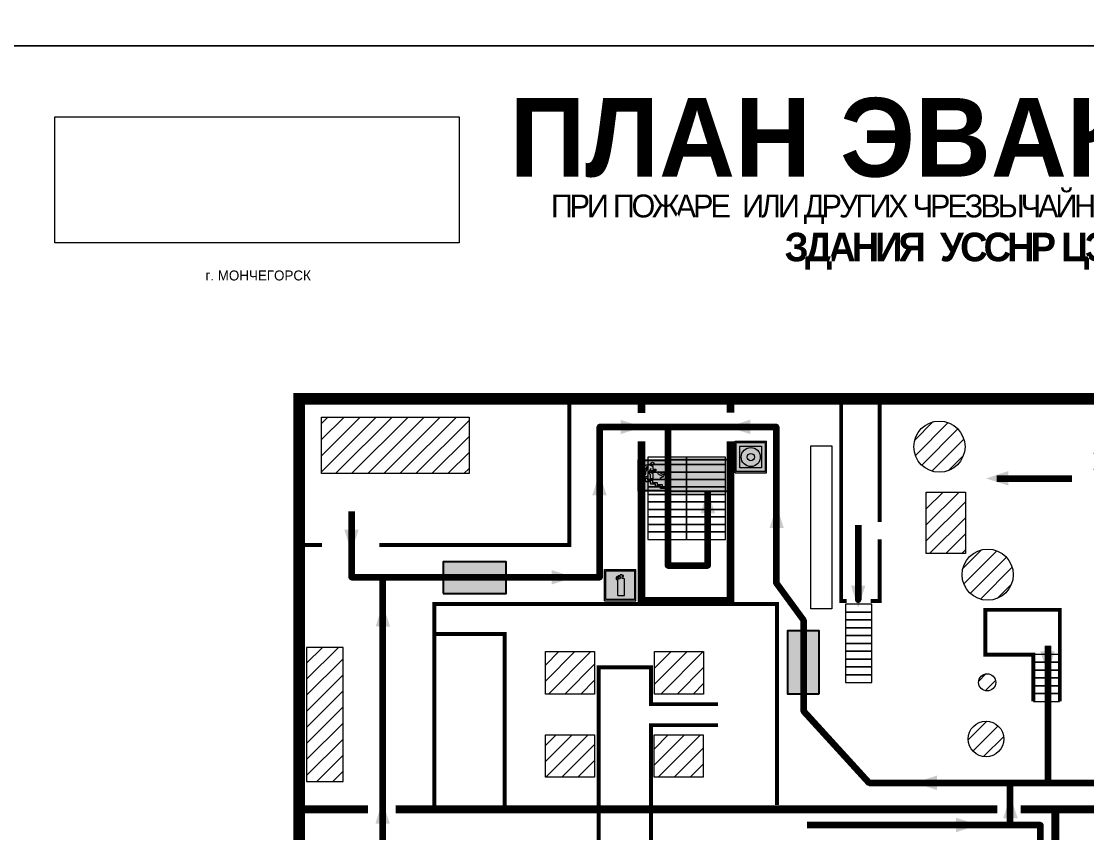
# Model space of a CAD drawing. Header units: millimetres. Extents: x 13810 to 67229, y 12374 to 21950.
# Drawn here: x 21737.1 to 22035.2, y 14327.3 to 14554.2 of the extents above; entities that cross this region are included whole.
import ezdxf

# ---------------------------------------------------------------- set-up
doc = ezdxf.new("R2010")
doc.units = ezdxf.units.MM
doc.layers.add('План_Штампы', color=7, linetype='Continuous')
doc.styles.add('обычный', font='arial.ttf')
picture_1 = doc.add_image_def('image1.jpg', size_in_pixel=(337, 105))
pattern_1 = [(45, (1005.5524, 11950.405), (-2.24506403, 2.24506403), [])]

# ---------------------------------------------------------------- blocks, each defined once
blk = doc.blocks.new('A$C7B4425F7')
at = {"true_color": 0xffffff}
blk.add_hatch(color=7, dxfattribs=at).paths.add_polyline_path([(0, 0), (-16, 0), (-16, -8), (0, -8)])
h = blk.add_hatch(color=126)
h.paths.add_polyline_path([(-0.2, -0.2), (-15.8, -0.2), (-15.8, -7.8), (-0.2, -7.8)])
h.paths.add_polyline_path([(-11.76, -2.03), (-11.76, -3.66), (-11.17, -3.66, -0.568275), (-11.17, -6.18), (-12.58, -6.18), (-12.58, -2.03)], flags=16)
h.paths.add_polyline_path([(-13.33, -4.12, -0.495768), (-13.59, -6.18), (-15.03, -6.18), (-15.03, -2.03), (-13.59, -2.03, -0.487973)], flags=16)
h.paths.add_polyline_path([(-10.25, -2.03), (-9.48, -2.03), (-9.48, -6.18), (-10.25, -6.18)], flags=16)
h.paths.add_polyline_path([(-13.84, -3.69), (-14.24, -3.69), (-14.24, -3.03), (-13.9, -3.03, -0.692621)], flags=0)
h.paths.add_polyline_path([(-9.15, -2.03), (-8.4, -2.03), (-8.04, -3.07), (-7.68, -2.03), (-6.93, -2.03), (-7.64, -4.1), (-6.93, -6.18), (-7.68, -6.18), (-8.04, -5.14), (-8.4, -6.18), (-9.15, -6.18), (-8.44, -4.1)], flags=16)
h.paths.add_polyline_path([(-11.76, -4.46), (-11.42, -4.46, -0.692621), (-11.36, -5.12), (-11.76, -5.12)], flags=0)
h.paths.add_polyline_path([(-13.9, -5.2), (-14.24, -5.2), (-14.24, -4.55), (-13.84, -4.55, -0.708038)], flags=0)
edge = h.paths.add_edge_path(flags=16)
edge.add_ellipse((-5.51, -4.08), major_axis=(0, 2.05), ratio=0.586184, start_angle=0, end_angle=360)
edge = h.paths.add_edge_path(flags=0)
edge.add_ellipse((-5.51, -4.08), major_axis=(0, 1.14), ratio=0.454828, start_angle=0, end_angle=360)
h.paths.add_polyline_path([(-4.13, -4.96, 0.377264), (-3.48, -4.52, 0.0555), (-3.16, -2.03), (-1.66, -2.03), (-1.66, -4.96), (-0.96, -4.96), (-0.96, -7.01), (-1.75, -7.01), (-1.75, -6.18), (-3.3, -6.18), (-3.3, -7.02), (-4.13, -7.02)], flags=16)
h.paths.add_polyline_path([(-2.73, -2.91), (-2.28, -2.91), (-2.28, -4.96), (-3.05, -4.96, 0.079136)], flags=0)
at = {"color": 126}
blk.add_lwpolyline([(-16, -8), (0, -8), (0, 0), (-16, 0)], close=True, dxfattribs=at)
blk = doc.blocks.new('A$C32E8229D')
at = {"true_color": 0xffffff}
blk.add_hatch(color=7, dxfattribs=at).paths.add_polyline_path([(0, 0), (0, -8), (16, -8), (16, 0)])
h = blk.add_hatch(color=126)
h.paths.add_polyline_path([(0.2, -0.2), (15.8, -0.2), (15.8, -7.8), (0.2, -7.8)])
h.paths.add_polyline_path([(13.49, -2.05), (12.08, -2.05), (11.37, -2.63, 0.162397), (11.29, -2.84), (11.29, -3.63), (10.35, -3.63), (10.35, -4.05), (11.68, -4.05), (11.68, -3.48), (12.26, -4.28), (11.29, -5.1), (11.29, -6.78), (11.85, -6.78), (11.85, -5.44), (12.8, -4.64), (12.8, -5.94), (14.46, -5.94), (14.46, -5.39), (13.45, -5.39), (13.45, -3.97), (12.46, -2.59), (13.15, -2.59), (13.69, -3.34), (14.18, -3)], flags=16)
h.paths.add_polyline_path([(10.74, -1.82, 1), (11.8, -1.82, 1)], flags=16)
h.paths.add_polyline_path([(9.39, -3.59), (5.99, -3.59), (6.56, -3.03), (5.91, -3.03), (5.1, -3.83), (5.91, -4.64), (6.56, -4.64), (5.99, -4.09), (9.39, -4.09)], flags=16)
h.paths.add_polyline_path([(4.29, -1.08), (1.72, -1.08), (1.72, -6.6), (4.29, -6.6)], flags=16)
at = {"color": 126}
blk.add_lwpolyline([(16, -8), (0, -8), (0, 0), (16, 0)], close=True, dxfattribs=at)
blk = doc.blocks.new('вниз')
at = {"lineweight": 0, "true_color": 0xffffff}
h = blk.add_hatch(color=7, dxfattribs=at)
h.dxf.hatch_style = 1
h.paths.add_polyline_path([(40994.51, -4472.22), (40986.51, -4472.22), (40986.51, -4480.22), (40994.51, -4480.22)])
h.paths.add_polyline_path([(40994.31, -4472.42), (40994.31, -4480.01), (40986.71, -4480.01), (40986.71, -4472.42)], flags=16)
h.paths.add_polyline_path([(40988.43, -4473.53), (40989.43, -4473.53), (40990.19, -4473.96), (40990.19, -4474.6), (40991, -4474.6), (40991, -4475.06), (40989.73, -4475.06), (40989.73, -4474.46), (40989.3, -4475.18), (40990.17, -4475.7), (40990.17, -4477.11), (40989.63, -4477.11), (40989.63, -4476.01), (40988.94, -4475.59), (40988.94, -4476.46), (40988.94, -4476.46), (40987.47, -4476.46), (40987.26, -4476.46), (40987.26, -4475.92), (40988.4, -4475.92), (40988.4, -4475.2), (40989.1, -4473.99), (40988.66, -4473.99), (40988.24, -4474.7), (40987.86, -4474.47), (40988.41, -4473.56)], flags=0)
h.paths.add_polyline_path([(40990.55, -4473.29, -1), (40989.69, -4473.29, -1)], flags=0)
h.paths.add_polyline_path([(40988.85, -4476.89), (40988.85, -4477.43), (40990.1, -4477.43), (40990.1, -4477.99), (40991.34, -4477.99), (40991.34, -4478.54), (40992.59, -4478.54), (40992.59, -4479.09), (40993.83, -4479.09), (40993.83, -4479.52), (40992.17, -4479.52), (40992.17, -4478.97), (40990.91, -4478.97), (40990.91, -4478.41), (40989.68, -4478.41), (40989.68, -4477.86), (40988.43, -4477.86), (40988.43, -4477.31), (40987.6, -4477.31), (40987.18, -4477.31), (40987.18, -4476.89)], flags=0)
h.paths.add_polyline_path([(40991.61, -4475.33), (40993.12, -4476.2), (40992.9, -4475.27), (40993.48, -4475.6), (40993.83, -4476.88), (40992.56, -4477.22), (40991.97, -4476.88), (40992.9, -4476.61), (40991.38, -4475.74), (40991.58, -4475.39)], flags=0)
h.paths.add_polyline_path([(40990.19, -4473.96), (40989.43, -4473.53), (40988.43, -4473.53), (40988.41, -4473.56), (40987.86, -4474.47), (40988.24, -4474.7), (40988.66, -4473.99), (40989.1, -4473.99), (40988.4, -4475.2), (40988.4, -4475.92), (40987.26, -4475.92), (40987.26, -4476.46), (40987.47, -4476.46), (40988.94, -4476.46), (40988.94, -4476.27), (40988.94, -4475.59), (40989.63, -4476.01), (40989.63, -4477.11), (40990.17, -4477.11), (40990.17, -4475.7), (40989.3, -4475.18), (40989.73, -4474.46), (40989.73, -4475.06), (40991, -4475.06), (40991, -4474.6), (40990.19, -4474.6)], flags=0)
h.paths.add_polyline_path([(40990.55, -4473.29, 1), (40989.69, -4473.29, 1)], flags=0)
h.paths.add_polyline_path([(40991.61, -4475.33), (40991.58, -4475.39), (40991.38, -4475.74), (40992.9, -4476.61), (40991.97, -4476.88), (40992.56, -4477.22), (40993.83, -4476.88), (40993.48, -4475.6), (40992.9, -4475.27), (40993.12, -4476.2)], flags=0)
h.paths.add_polyline_path([(40990.1, -4477.43), (40988.85, -4477.43), (40988.85, -4476.89), (40987.18, -4476.89), (40987.18, -4477.31), (40987.6, -4477.31), (40988.43, -4477.31), (40988.43, -4477.86), (40989.68, -4477.86), (40989.68, -4478.41), (40990.91, -4478.41), (40990.91, -4478.97), (40992.17, -4478.97), (40992.17, -4479.52), (40993.83, -4479.52), (40993.83, -4479.09), (40992.59, -4479.09), (40992.59, -4478.54), (40991.34, -4478.54), (40991.34, -4477.99), (40990.1, -4477.99)], flags=0)
at = {"lineweight": 0}
h = blk.add_hatch(color=126, dxfattribs=at)
h.dxf.hatch_style = 1
h.paths.add_polyline_path([(40994.31, -4472.42), (40986.71, -4472.42), (40986.71, -4480.01), (40994.31, -4480.01)])
h.paths.add_polyline_path([(40988.43, -4473.53), (40989.43, -4473.53), (40990.19, -4473.96), (40990.19, -4474.6), (40991, -4474.6), (40991, -4475.06), (40989.73, -4475.06), (40989.73, -4474.46), (40989.3, -4475.18), (40990.17, -4475.7), (40990.17, -4477.11), (40989.63, -4477.11), (40989.63, -4476.01), (40988.94, -4475.59), (40988.94, -4476.46), (40988.94, -4476.46), (40987.47, -4476.46), (40987.26, -4476.46), (40987.26, -4475.92), (40988.4, -4475.92), (40988.4, -4475.2), (40989.1, -4473.99), (40988.66, -4473.99), (40988.24, -4474.7), (40987.86, -4474.47), (40988.41, -4473.56)], flags=16)
h.paths.add_polyline_path([(40990.55, -4473.29, -1), (40989.69, -4473.29, -1)], flags=16)
h.paths.add_polyline_path([(40988.85, -4476.89), (40988.85, -4477.43), (40990.1, -4477.43), (40990.1, -4477.99), (40991.34, -4477.99), (40991.34, -4478.54), (40992.59, -4478.54), (40992.59, -4479.09), (40993.83, -4479.09), (40993.83, -4479.52), (40992.17, -4479.52), (40992.17, -4478.97), (40990.91, -4478.97), (40990.91, -4478.41), (40989.68, -4478.41), (40989.68, -4477.86), (40988.43, -4477.86), (40988.43, -4477.31), (40987.6, -4477.31), (40987.18, -4477.31), (40987.18, -4476.89)], flags=16)
h.paths.add_polyline_path([(40991.61, -4475.33), (40993.12, -4476.2), (40992.9, -4475.27), (40993.48, -4475.6), (40993.83, -4476.88), (40992.56, -4477.22), (40991.97, -4476.88), (40992.9, -4476.61), (40991.38, -4475.74), (40991.58, -4475.39)], flags=16)
at = {"lineweight": 0, "true_color": 0xffffff}
h = blk.add_hatch(color=7, dxfattribs=at)
h.dxf.hatch_style = 1
h.paths.add_polyline_path([(40989.73, -4474.46), (40989.73, -4475.06), (40991, -4475.06), (40991, -4474.6), (40990.19, -4474.6), (40990.19, -4473.96), (40989.43, -4473.53), (40988.43, -4473.53), (40988.41, -4473.56), (40987.86, -4474.47), (40988.24, -4474.7), (40988.66, -4473.99), (40989.1, -4473.99), (40988.4, -4475.2), (40988.4, -4475.92), (40987.26, -4475.92), (40987.26, -4476.46), (40987.47, -4476.46), (40988.94, -4476.46), (40988.94, -4475.59), (40989.63, -4476.01), (40989.63, -4477.11), (40990.17, -4477.11), (40990.17, -4475.7), (40989.3, -4475.18)])
h.paths.add_polyline_path([(40989.69, -4473.29, 1), (40990.55, -4473.29, 1)])
h.paths.add_polyline_path([(40991.61, -4475.33), (40991.58, -4475.39), (40991.38, -4475.74), (40992.9, -4476.61), (40991.97, -4476.88), (40992.56, -4477.22), (40993.83, -4476.88), (40993.48, -4475.6), (40992.9, -4475.27), (40993.12, -4476.2)])
h.paths.add_polyline_path([(40990.1, -4477.43), (40988.85, -4477.43), (40988.85, -4476.89), (40987.18, -4476.89), (40987.18, -4477.31), (40987.6, -4477.31), (40988.43, -4477.31), (40988.43, -4477.86), (40989.68, -4477.86), (40989.68, -4478.41), (40990.91, -4478.41), (40990.91, -4478.97), (40992.17, -4478.97), (40992.17, -4479.52), (40993.83, -4479.52), (40993.83, -4479.09), (40992.59, -4479.09), (40992.59, -4478.54), (40991.34, -4478.54), (40991.34, -4477.99), (40990.1, -4477.99)])
at = {"color": 126, "lineweight": 0}
for points in [[(40986.51, -4472.22), (40994.51, -4472.22), (40994.51, -4480.22), (40986.51, -4480.22)], [(40986.71, -4472.42), (40994.31, -4472.42), (40994.31, -4480.01), (40986.71, -4480.01)]]:
    blk.add_lwpolyline(points, close=True, dxfattribs=at)
for points in [[(40987.47, -4476.46), (40987.26, -4476.46), (40987.26, -4475.92), (40988.4, -4475.92), (40988.4, -4475.2), (40989.1, -4473.99), (40988.66, -4473.99), (40988.24, -4474.7), (40987.86, -4474.47), (40988.41, -4473.56), (40988.43, -4473.53), (40989.43, -4473.53), (40990.19, -4473.96), (40990.19, -4474.6), (40991, -4474.6), (40991, -4475.06), (40989.73, -4475.06), (40989.73, -4474.46), (40989.3, -4475.18), (40990.17, -4475.7), (40990.17, -4477.11), (40989.63, -4477.11), (40989.63, -4476.01), (40988.94, -4475.59), (40988.94, -4476.46)], [(40987.6, -4477.31), (40987.18, -4477.31), (40987.18, -4476.89), (40988.85, -4476.89), (40988.85, -4477.43), (40990.1, -4477.43), (40990.1, -4477.99), (40991.34, -4477.99), (40991.34, -4478.54), (40992.59, -4478.54), (40992.59, -4479.09), (40993.83, -4479.09), (40993.83, -4479.52), (40992.17, -4479.52), (40992.17, -4478.97), (40990.91, -4478.97), (40990.91, -4478.41), (40989.68, -4478.41), (40989.68, -4477.86), (40988.43, -4477.86), (40988.43, -4477.31), (40987.6, -4477.31)], [(40987.47, -4476.46), (40988.94, -4476.46), (40988.94, -4476.27)], [(40991.58, -4475.39), (40991.38, -4475.74), (40992.9, -4476.61), (40991.97, -4476.88), (40992.56, -4477.22), (40993.83, -4476.88), (40993.48, -4475.6), (40992.9, -4475.27), (40993.12, -4476.2), (40991.61, -4475.33), (40991.58, -4475.39)]]:
    blk.add_lwpolyline(points, dxfattribs=at)
blk.add_circle((40990.12, -4473.29), 0.432, dxfattribs=at)
blk = doc.blocks.new('A$C3AD82952')
at = {"true_color": 0xf5f5ff}
h = blk.add_hatch(color=7, dxfattribs=at)
h.dxf.hatch_style = 1
h.paths.add_polyline_path([(8.21, 8.73, 0.414214), (7.89, 9.05), (7.22, 9.05), (7.22, 9.92), (7.59, 9.92, 1), (7.57, 10.36), (7.22, 10.36), (7.22, 10.6), (6.43, 10.6), (6.43, 10.36), (6.01, 10.36), (4.74, 9.59), (4.74, 8.69), (4.98, 8.73), (4.98, 9.26), (6.12, 9.91), (6.43, 9.91), (6.43, 9.05), (5.76, 9.05, 0.414214), (5.44, 8.73), (5.44, 2.2), (8.21, 2.2)], flags=0)
h.paths.add_polyline_path([(12.8, 12.8), (0, 12.8), (0, 0), (12.8, 0)])
h.paths.add_polyline_path([(0.51, 12.29), (12.29, 12.29), (12.29, 0.51), (0.51, 0.51)], flags=16)
h.paths.add_polyline_path([(4.74, 9.59), (6.01, 10.36), (6.43, 10.36), (6.43, 10.6), (7.22, 10.6), (7.22, 10.36), (7.59, 10.36, -0.94586), (7.59, 9.92), (7.22, 9.92), (7.22, 9.05), (7.89, 9.05, -0.414214), (8.21, 8.73), (8.21, 2.2), (5.44, 2.2), (5.44, 8.73, -0.414214), (5.76, 9.05), (6.43, 9.05), (6.43, 9.91), (6.12, 9.91), (4.98, 9.26), (4.98, 8.73), (4.74, 8.69)], flags=0)
h = blk.add_hatch(color=242)
h.dxf.hatch_style = 1
h.paths.add_polyline_path([(12.29, 12.29), (0.51, 12.29), (0.51, 0.51), (12.29, 0.51)])
h.paths.add_polyline_path([(4.74, 8.69), (4.74, 9.59), (6.01, 10.36), (6.43, 10.36), (6.43, 10.6), (7.22, 10.6), (7.22, 10.36), (7.59, 10.36, -0.94586), (7.59, 9.92), (7.22, 9.92), (7.22, 9.05), (7.89, 9.05, -0.414214), (8.21, 8.73), (8.21, 2.2), (5.44, 2.2), (5.44, 8.73, -0.414214), (5.76, 9.05), (6.43, 9.05), (6.43, 9.91), (6.12, 9.91), (4.98, 9.26), (4.98, 8.73)], flags=16)
h = blk.add_hatch(color=7, dxfattribs=at)
h.dxf.hatch_style = 1
h.paths.add_polyline_path([(8.21, 8.73, 0.414214), (7.89, 9.05), (7.22, 9.05), (7.22, 9.92), (7.59, 9.92, 1), (7.57, 10.36), (7.22, 10.36), (7.22, 10.6), (6.43, 10.6), (6.43, 10.36), (6.01, 10.36), (4.74, 9.59), (4.74, 8.69), (4.98, 8.73), (4.98, 9.26), (6.12, 9.91), (6.43, 9.91), (6.43, 9.05), (5.76, 9.05, 0.414214), (5.44, 8.73), (5.44, 2.2), (8.21, 2.2)])
at = {"color": 242, "lineweight": 5}
for p, q in [((0, 0), (0, 12.8)), ((0, 12.8), (12.8, 12.8)), ((6.01, 10.36), (4.74, 9.59)), ((4.74, 9.59), (4.74, 8.69)), ((4.74, 8.69), (4.98, 8.73)), ((4.98, 9.26), (6.12, 9.91)), ((4.98, 8.73), (4.98, 9.26)), ((5.44, 2.2), (5.44, 8.73)), ((5.76, 9.05), (6.43, 9.05)), ((6.01, 10.36), (6.43, 10.36)), ((6.12, 9.91), (6.43, 9.91)), ((7.22, 10.6), (6.43, 10.6)), ((6.43, 10.6), (6.43, 10.36)), ((6.43, 9.91), (6.43, 9.05)), ((7.22, 10.36), (7.22, 10.6)), ((7.59, 10.36), (7.22, 10.36)), ((7.22, 9.05), (7.22, 9.92)), ((7.59, 9.92), (7.22, 9.92)), ((7.89, 9.05), (7.22, 9.05)), ((8.21, 2.2), (8.21, 8.73)), ((12.8, 0), (12.8, 12.8)), ((0, 0), (12.8, 0)), ((5.44, 2.2), (8.21, 2.2))]:
    blk.add_line(p, q, dxfattribs=at)
blk.add_lwpolyline([(0.51, 12.29), (12.29, 12.29), (12.29, 0.51), (0.51, 0.51)], close=True, dxfattribs=at)
for centre, radius, start, end in [((5.76, 8.73), 0.32, 90, 180), ((7.58, 10.14), 0.223, 273.1875, 86.8125), ((7.89, 8.73), 0.32, 0, 90)]:
    blk.add_arc(centre, radius, start, end, dxfattribs=at)
blk = doc.blocks.new('A$C54414219')
at = {"true_color": 0xffffff}
h = blk.add_hatch(color=7, dxfattribs=at)
h.paths.add_polyline_path([(2.39, -9.45), (2.39, -18.3), (11.23, -18.3), (11.23, -9.45)], flags=0)
h.paths.add_polyline_path([(10.71, -13.87, -1), (2.92, -13.87, -1)], flags=0)
h.paths.add_polyline_path([(8.3, -13.87, -1), (5.33, -13.87, -1)], flags=0)
h.paths.add_polyline_path([(0.41, -7.47), (0.41, -20.27), (13.21, -20.27), (13.21, -7.47)])
h.paths.add_polyline_path([(0.92, -19.77), (12.71, -19.77), (12.71, -7.98), (0.92, -7.98)], flags=16)
h.paths.add_polyline_path([(11.23, -9.45), (11.23, -18.3), (2.39, -18.3), (2.39, -9.45)], flags=0)
at = {"lineweight": 5}
h = blk.add_hatch(color=242, dxfattribs=at)
h.paths.add_polyline_path([(12.71, -7.98), (0.92, -7.98), (0.92, -19.77), (12.71, -19.77)])
h.paths.add_polyline_path([(11.23, -18.3), (2.39, -18.3), (2.39, -9.45), (11.23, -9.45)], flags=16)
h.paths.add_polyline_path([(10.71, -13.87, -1), (2.92, -13.87, -1)], flags=0)
h.paths.add_polyline_path([(8.3, -13.87, -1), (5.33, -13.87, -1)], flags=0)
at = {"true_color": 0xffffff}
h = blk.add_hatch(color=7, dxfattribs=at)
h.paths.add_polyline_path([(2.39, -9.45), (2.39, -18.3), (11.23, -18.3), (11.23, -9.45)])
h.paths.add_polyline_path([(10.71, -13.87, -1), (2.92, -13.87, -1)], flags=16)
h.paths.add_polyline_path([(8.3, -13.87, -1), (5.33, -13.87, -1)], flags=0)
at = {"lineweight": 5}
h = blk.add_hatch(color=242, dxfattribs=at)
h.paths.add_polyline_path([(2.92, -13.87, 1), (10.71, -13.87, 1)])
h.paths.add_polyline_path([(8.3, -13.87, -1), (5.33, -13.87, -1)], flags=16)
at = {"color": 242, "lineweight": 5}
for p, q in [((0.41, -20.27), (0.41, -7.47)), ((0.41, -7.47), (13.21, -7.47)), ((0.41, -7.47), (13.21, -7.47)), ((13.21, -20.27), (13.21, -7.47)), ((0.41, -20.27), (13.21, -20.27))]:
    blk.add_line(p, q, dxfattribs=at)
for points in [[(0.92, -7.98), (12.71, -7.98), (12.71, -19.77), (0.92, -19.77)], [(2.39, -9.45), (11.23, -9.45), (11.23, -18.3), (2.39, -18.3)]]:
    blk.add_lwpolyline(points, close=True, dxfattribs=at)
for radius in [3.89, 1.49]:
    blk.add_circle((6.81, -13.87), radius, dxfattribs=at)

msp = doc.modelspace()

# ---------------------------------------------------------------- hatches: boundary and pattern name
at = {"lineweight": 0}
h = msp.add_hatch(dxfattribs=at)
h.set_pattern_fill('ANSI31', color=256)
h.set_pattern_definition(pattern_1)
h.paths.add_polyline_path([(21821.07, 14443.53), (21821.07, 14427.7), (21862.38, 14427.7), (21862.38, 14443.53)])
h = msp.add_hatch(dxfattribs=at)
h.set_pattern_fill('ANSI31', color=256)
h.set_pattern_definition(pattern_1)
h.paths.add_polyline_path([(22093.44, 14435), (22084.68, 14435), (22084.68, 14421.58), (22093.44, 14421.58)])
h.paths.add_polyline_path([(22074.17, 14399.64, 1), (22088.5, 14399.64, 1)])
h.paths.add_polyline_path([(22079.14, 14434.71), (22070.96, 14434.71), (22070.96, 14425.95), (22079.14, 14425.95)])
h.paths.add_polyline_path([(22045.41, 14434.12), (22037.23, 14434.12), (22037.23, 14426.39), (22045.41, 14426.39)])
h.paths.add_polyline_path([(22037.38, 14399.45, 1), (22051.71, 14399.45, 1)])
h.paths.add_polyline_path([(22014.65, 14399.45, 1), (22000.32, 14399.45, 1)])
h.paths.add_polyline_path([(22001.27, 14422.57), (21990.3, 14422.57), (21990.3, 14405.34), (22001.27, 14405.34)])
h.paths.add_polyline_path([(22001.15, 14435.24, 1), (21986.82, 14435.24, 1)])
h = msp.add_hatch(dxfattribs=at)
h.set_pattern_fill('ANSI31', color=256)
h.set_pattern_definition(pattern_1)
h.paths.add_polyline_path([(21816.92, 14341.59), (21827.12, 14341.59), (21827.12, 14379.11), (21816.92, 14379.11)])
h.paths.add_polyline_path([(21883.72, 14366.08), (21897.45, 14366.08), (21897.45, 14377.93), (21883.72, 14377.93)])
h.paths.add_polyline_path([(21883.72, 14342.83), (21897.45, 14342.83), (21897.45, 14354.67), (21883.72, 14354.67)])
h.paths.add_polyline_path([(21914.12, 14342.83), (21927.85, 14342.83), (21927.85, 14354.67), (21914.12, 14354.67)])
h.paths.add_polyline_path([(21914.29, 14377.93), (21914.29, 14366.08), (21928.01, 14366.08), (21928.01, 14377.93)])
h = msp.add_hatch(dxfattribs=at)
h.set_pattern_fill('ANSI31', color=256)
h.set_pattern_definition(pattern_1)
h.paths.add_polyline_path([(22009.75, 14369.34, 1), (22004.96, 14369.34, 1)])
h.paths.add_polyline_path([(22012.01, 14353.51, 1), (22002.02, 14353.51, 1)])
h.paths.add_polyline_path([(22043.12, 14369.44, 1), (22047.9, 14369.44, 1)])
h.paths.add_polyline_path([(22040.07, 14353.85, 1), (22050.06, 14353.85, 1)])
h.paths.add_polyline_path([(22077.5, 14369.36, 1), (22082.28, 14369.36, 1)])
h.paths.add_polyline_path([(22075.4, 14353.68, 1), (22085.39, 14353.68, 1)])

# ---------------------------------------------------------------- linework, layer by layer
at = {"color": 126, "lineweight": 0, "true_color": 0x008754}
for points in [[(21721.1, 14942.36), (22321.1, 14942.36), (22321.1, 14547.36), (21721.1, 14547.36)], [(21721.1, 14547.36), (22321.1, 14547.36), (22321.1, 14152.36), (21721.1, 14152.36)]]:
    msp.add_lwpolyline(points, close=True, dxfattribs=at)
at = {"lineweight": 0}
for points, const_width in [([(21919.18, 14448.62), (21814.82, 14448.62), (21814.82, 14278.09), (22247.96, 14278.09), (22247.96, 14448.62), (21919.18, 14448.62)], 3.3), ([(21910.63, 14448.62), (21910.63, 14444.65)], 2.2), ([(21935.54, 14448.62), (21935.54, 14444.78)], 2.2), ([(21890.42, 14448.62), (21890.42, 14407.75), (21837.22, 14407.75)], 1.1), ([(21966.49, 14448.62), (21966.49, 14392.1), (21968.05, 14392.1)], 1.1), ([(21977.24, 14414.22), (21977.24, 14448.62)], 1.1), ([(21910.63, 14436.77), (21910.63, 14392.1), (21935.54, 14392.1), (21935.54, 14436.77)], 2.2), ([(21814.82, 14407.75), (21821.24, 14407.75)], 1.1), ([(21974.71, 14392.1), (21977.24, 14392.1), (21977.24, 14409.32)], 1.1), ([(22020.27, 14364), (22020.27, 14377.06), (22006.84, 14377.06), (22006.84, 14389.62), (22027.67, 14389.62), (22027.67, 14364)], 1.1), ([(21852.67, 14333.84), (21852.67, 14389.15), (21852.67, 14382.88), (21872.32, 14382.88), (21872.32, 14333.84)], 1.1), ([(21898.65, 14303.32), (21898.65, 14373.56), (21913.24, 14373.56), (21913.24, 14363.24), (21932.07, 14363.24)], 1.1), ([(21932.07, 14357.37), (21913.24, 14357.37), (21913.24, 14317.69)], 1.1), ([(21814.82, 14333.84), (21834.05, 14333.84)], 2.2), ([(21841.85, 14333.84), (22010.19, 14333.84)], 2.2), ([(22016.72, 14333.84), (22111.12, 14333.84)], 2.2), ([(22026.41, 14333.24), (22026.41, 14278.28)], 2.2)]:
    msp.add_lwpolyline(points, dxfattribs=dict(at, const_width=const_width))
for points in [[(21821.07, 14443.53), (21862.38, 14443.53), (21862.38, 14427.7), (21821.07, 14427.7)], [(21957.98, 14435.46), (21963.91, 14435.46), (21963.91, 14389.91), (21957.98, 14389.91)], [(21912.4, 14430.25), (21923.24, 14430.25), (21923.24, 14432.35), (21912.4, 14432.35)], [(21923.24, 14430.25), (21934.08, 14430.25), (21934.08, 14432.35), (21923.24, 14432.35)], [(21912.4, 14428.16), (21923.24, 14428.16), (21923.24, 14430.25), (21912.4, 14430.25)], [(21923.24, 14428.16), (21934.08, 14428.16), (21934.08, 14430.25), (21923.24, 14430.25)], [(21912.4, 14426.06), (21923.24, 14426.06), (21923.24, 14428.16), (21912.4, 14428.16)], [(21912.4, 14423.97), (21923.24, 14423.97), (21923.24, 14426.06), (21912.4, 14426.06)], [(21923.24, 14426.06), (21934.08, 14426.06), (21934.08, 14428.16), (21923.24, 14428.16)], [(21923.24, 14423.97), (21934.08, 14423.97), (21934.08, 14426.06), (21923.24, 14426.06)], [(21912.4, 14421.87), (21923.24, 14421.87), (21923.24, 14423.97), (21912.4, 14423.97)], [(21923.24, 14421.87), (21934.08, 14421.87), (21934.08, 14423.97), (21923.24, 14423.97)], [(21912.4, 14419.78), (21923.24, 14419.78), (21923.24, 14421.87), (21912.4, 14421.87)], [(21923.24, 14419.78), (21934.08, 14419.78), (21934.08, 14421.87), (21923.24, 14421.87)], [(21990.3, 14422.57), (22001.27, 14422.57), (22001.27, 14405.34), (21990.3, 14405.34)], [(21912.4, 14417.68), (21923.24, 14417.68), (21923.24, 14419.78), (21912.4, 14419.78)], [(21912.4, 14415.59), (21923.24, 14415.59), (21923.24, 14417.68), (21912.4, 14417.68)], [(21923.24, 14417.68), (21934.08, 14417.68), (21934.08, 14419.78), (21923.24, 14419.78)], [(21923.24, 14415.59), (21934.08, 14415.59), (21934.08, 14417.68), (21923.24, 14417.68)], [(21912.4, 14413.49), (21923.24, 14413.49), (21923.24, 14415.59), (21912.4, 14415.59)], [(21923.24, 14413.49), (21934.08, 14413.49), (21934.08, 14415.59), (21923.24, 14415.59)], [(21912.4, 14411.4), (21923.24, 14411.4), (21923.24, 14413.49), (21912.4, 14413.49)], [(21912.4, 14409.3), (21923.24, 14409.3), (21923.24, 14411.4), (21912.4, 14411.4)], [(21923.24, 14411.4), (21934.08, 14411.4), (21934.08, 14413.49), (21923.24, 14413.49)], [(21923.24, 14409.3), (21934.08, 14409.3), (21934.08, 14411.4), (21923.24, 14411.4)], [(21967.73, 14388.99), (21975.07, 14388.99), (21975.07, 14391.18), (21967.73, 14391.18)], [(21967.73, 14386.8), (21975.07, 14386.8), (21975.07, 14388.99), (21967.73, 14388.99)], [(21967.73, 14384.6), (21975.07, 14384.6), (21975.07, 14386.8), (21967.73, 14386.8)], [(21967.73, 14382.41), (21975.07, 14382.41), (21975.07, 14384.6), (21967.73, 14384.6)], [(21967.73, 14380.22), (21975.07, 14380.22), (21975.07, 14382.41), (21967.73, 14382.41)], [(21827.12, 14379.11), (21816.92, 14379.11), (21816.92, 14341.59), (21827.12, 14341.59)], [(21967.73, 14378.03), (21975.07, 14378.03), (21975.07, 14380.22), (21967.73, 14380.22)], [(21883.72, 14377.93), (21897.45, 14377.93), (21897.45, 14366.08), (21883.72, 14366.08)], [(21914.29, 14377.93), (21928.01, 14377.93), (21928.01, 14366.08), (21914.29, 14366.08)], [(21967.73, 14375.84), (21975.07, 14375.84), (21975.07, 14378.03), (21967.73, 14378.03)], [(21967.73, 14373.65), (21975.07, 14373.65), (21975.07, 14375.84), (21967.73, 14375.84)], [(22020.27, 14374.96), (22027.61, 14374.96), (22027.61, 14377.15), (22020.27, 14377.15)], [(21967.73, 14371.46), (21975.07, 14371.46), (21975.07, 14373.65), (21967.73, 14373.65)], [(22020.27, 14372.77), (22027.61, 14372.77), (22027.61, 14374.96), (22020.27, 14374.96)], [(22020.27, 14370.58), (22027.61, 14370.58), (22027.61, 14372.77), (22020.27, 14372.77)], [(21967.73, 14369.27), (21975.07, 14369.27), (21975.07, 14371.46), (21967.73, 14371.46)], [(22020.27, 14368.38), (22027.61, 14368.38), (22027.61, 14370.58), (22020.27, 14370.58)], [(22020.27, 14366.19), (22027.61, 14366.19), (22027.61, 14368.38), (22020.27, 14368.38)], [(22020.27, 14364), (22027.61, 14364), (22027.61, 14366.19), (22020.27, 14366.19)], [(21883.72, 14354.67), (21897.45, 14354.67), (21897.45, 14342.83), (21883.72, 14342.83)], [(21914.12, 14354.67), (21927.85, 14354.67), (21927.85, 14342.83), (21914.12, 14342.83)]]:
    msp.add_lwpolyline(points, close=True, dxfattribs=at)
at = {"color": 126, "lineweight": 100, "true_color": 0x008754}
for points in [[(21829.47, 14417.12), (21829.47, 14398.76), (21898.92, 14398.76), (21898.92, 14440.75), (21917.98, 14440.75), (21917.98, 14418.18)], [(21917.98, 14440.75), (21948.34, 14440.75), (21948.34, 14397.21), (21955.98, 14386.7), (21955.98, 14361.42), (21974.28, 14341.23), (22145.29, 14341.23), (22145.29, 14383.46), (22180.03, 14383.46)], [(22010.09, 14426.37), (22031.05, 14426.37)], [(21917.98, 14418.18), (21917.98, 14402.03), (21929.14, 14402.03), (21929.14, 14422.41)], [(21971.2, 14413.33), (21971.2, 14392.41), (21971.2, 14392.41)], [(21906.84, 14286.61), (21838.23, 14286.61), (21838.23, 14398.76)], [(22024.3, 14379.56), (22024.3, 14341.23)], [(22013.8, 14329.41), (22013.8, 14341.23)], [(21906.84, 14321.49), (21906.84, 14286.61), (22022.27, 14286.61), (22022.27, 14329.41), (21957, 14329.41)]]:
    msp.add_lwpolyline(points, dxfattribs=at)
at = {"lineweight": 100, "const_width": 1.1}
msp.add_lwpolyline([(21852.67, 14389.15), (21852.67, 14391.25), (21948.56, 14391.25), (21948.56, 14335.03)], dxfattribs=at)
at = {"lineweight": 0}
for centre, radius in [((21993.98, 14435.24), 7.16), ((22007.49, 14399.45), 7.16), ((22007.35, 14369.34), 2.39), ((22007.02, 14353.51), 4.99)]:
    msp.add_circle(centre, radius, dxfattribs=at)
at = {"layer": 'План_Штампы', "color": 126, "true_color": 0x008754}
for points in [[(21904.76, 14438.73), (21904.76, 14442.75), (21910.95, 14440.77)], [(21941.07, 14442.8), (21941.07, 14438.77), (21934.88, 14440.76)], [(21900.88, 14421.64), (21896.86, 14421.64), (21898.85, 14427.83)], [(22013.23, 14428.4), (22013.22, 14424.37), (22007.04, 14426.36)], [(21931.18, 14416.64), (21927.15, 14416.65), (21929.14, 14422.83)], [(21950.46, 14412.47), (21946.43, 14412.47), (21948.42, 14418.66)], [(21827.44, 14412.05), (21831.47, 14412.05), (21829.48, 14405.86)], [(21885.52, 14396.71), (21885.52, 14400.73), (21891.71, 14398.74)], [(21969.23, 14396.42), (21973.26, 14396.41), (21971.27, 14390.23)], [(21840.26, 14384.95), (21836.23, 14384.96), (21838.22, 14391.14)], [(22022.22, 14377.99), (22026.25, 14377.98), (22024.26, 14371.8)], [(21993.28, 14343.27), (21993.28, 14339.24), (21987.1, 14341.23)], [(22015.87, 14331.33), (22011.84, 14331.34), (22013.83, 14337.52)], [(21840.19, 14329.85), (21836.16, 14329.85), (21838.15, 14336.03)], [(21998.66, 14327.44), (21998.66, 14331.47), (22004.85, 14329.48)]]:
    msp.add_solid(points, dxfattribs=at)

# ---------------------------------------------------------------- block references
for name, p, xscale, yscale, zscale in [('A$C54414219', (21936.51, 14441.88), 0.6875, 0.6875, 0.6875), ('A$C32E8229D', (21872.73, 14403.01), -1.1, 1.1, 1.1), ('A$C3AD82952', (21900.25, 14392.12), 0.6875, 0.6875, 0.6875)]:
    msp.add_blockref(name, p, dxfattribs=dict(xscale=xscale, yscale=yscale, zscale=zscale))
at = {"color": 126, "true_color": 0x008754, "xscale": 1.1, "yscale": 1.1, "zscale": 1.1}
msp.add_blockref('вниз', (-23175.44, 19351.04), dxfattribs=at)
at = {"xscale": -1.1, "yscale": 1.1, "zscale": 1.1, "rotation": 90}
msp.add_blockref('A$C32E8229D', (21951.5, 14383.71), dxfattribs=at)
at = {"layer": 'План_Штампы', "xscale": 1.1, "yscale": 1.1, "zscale": 1.1}
msp.add_blockref('A$C7B4425F7', (21936.16, 14431.6), dxfattribs=at)

# ---------------------------------------------------------------- texts
at = {"lineweight": 0, "style": 'обычный'}
for s, insert, char_height, width, attachment_point in [('{\\fProxima Nova Rg|b1|i0|c204|p2;ПЛАН ЭВАКУАЦИИ}', (21873.75, 14532.76), 22, 493.8901, 1), ('\\pi-8.4,l8.4,t8.4;{\\fProxima Nova Rg|b0|i0|c204|p2;г. МОНЧЕГОРСК\\H1.1997x; }', (21803.35, 14483.1), 2.8, 126.6484, 5)]:
    msp.add_mtext(s, dxfattribs=dict(at, insert=insert, char_height=char_height, width=width, attachment_point=attachment_point))
at = {"color": 0, "lineweight": 0, "insert": (22022.74, 14505.93), "char_height": 8, "width": 449.2158, "attachment_point": 5, "style": 'обычный'}
msp.add_mtext('{\\fArial Black|b1|i0|c204|p34;\\H2x;\\T0.85;  \\fArial Narrow|b0|i0|c204|p34;\\H0.8x;\\W0.9;\\P\\fProxima Nova Rg|b0|i0|c204|p2;\\H0.5x;\\W1;\\C256;ПРИ ПОЖАРЕ  ИЛИ ДРУГИХ ЧРЕЗВЫЧАЙНЫХ СИТУАЦИЯХ  ИЗ ПОМЕЩЕНИЙ \\fProxima Nova Rg|b1|i0|c204|p2;\\H1.25x;\\PЗДАНИЯ  УССНР ЦЭН отм. 7,000}', dxfattribs=at)

# ---------------------------------------------------------------- pictures from other files: only their frames are drawn
at = {"color": 7, "lineweight": 0, "true_color": 0xf5f5ff}
image = msp.add_image(picture_1, insert=(21746.47, 14492.22), size_in_units=(113.11, 35.24), dxfattribs=at)
image.dxf.flags = 7

doc.saveas('drawing.dxf')
